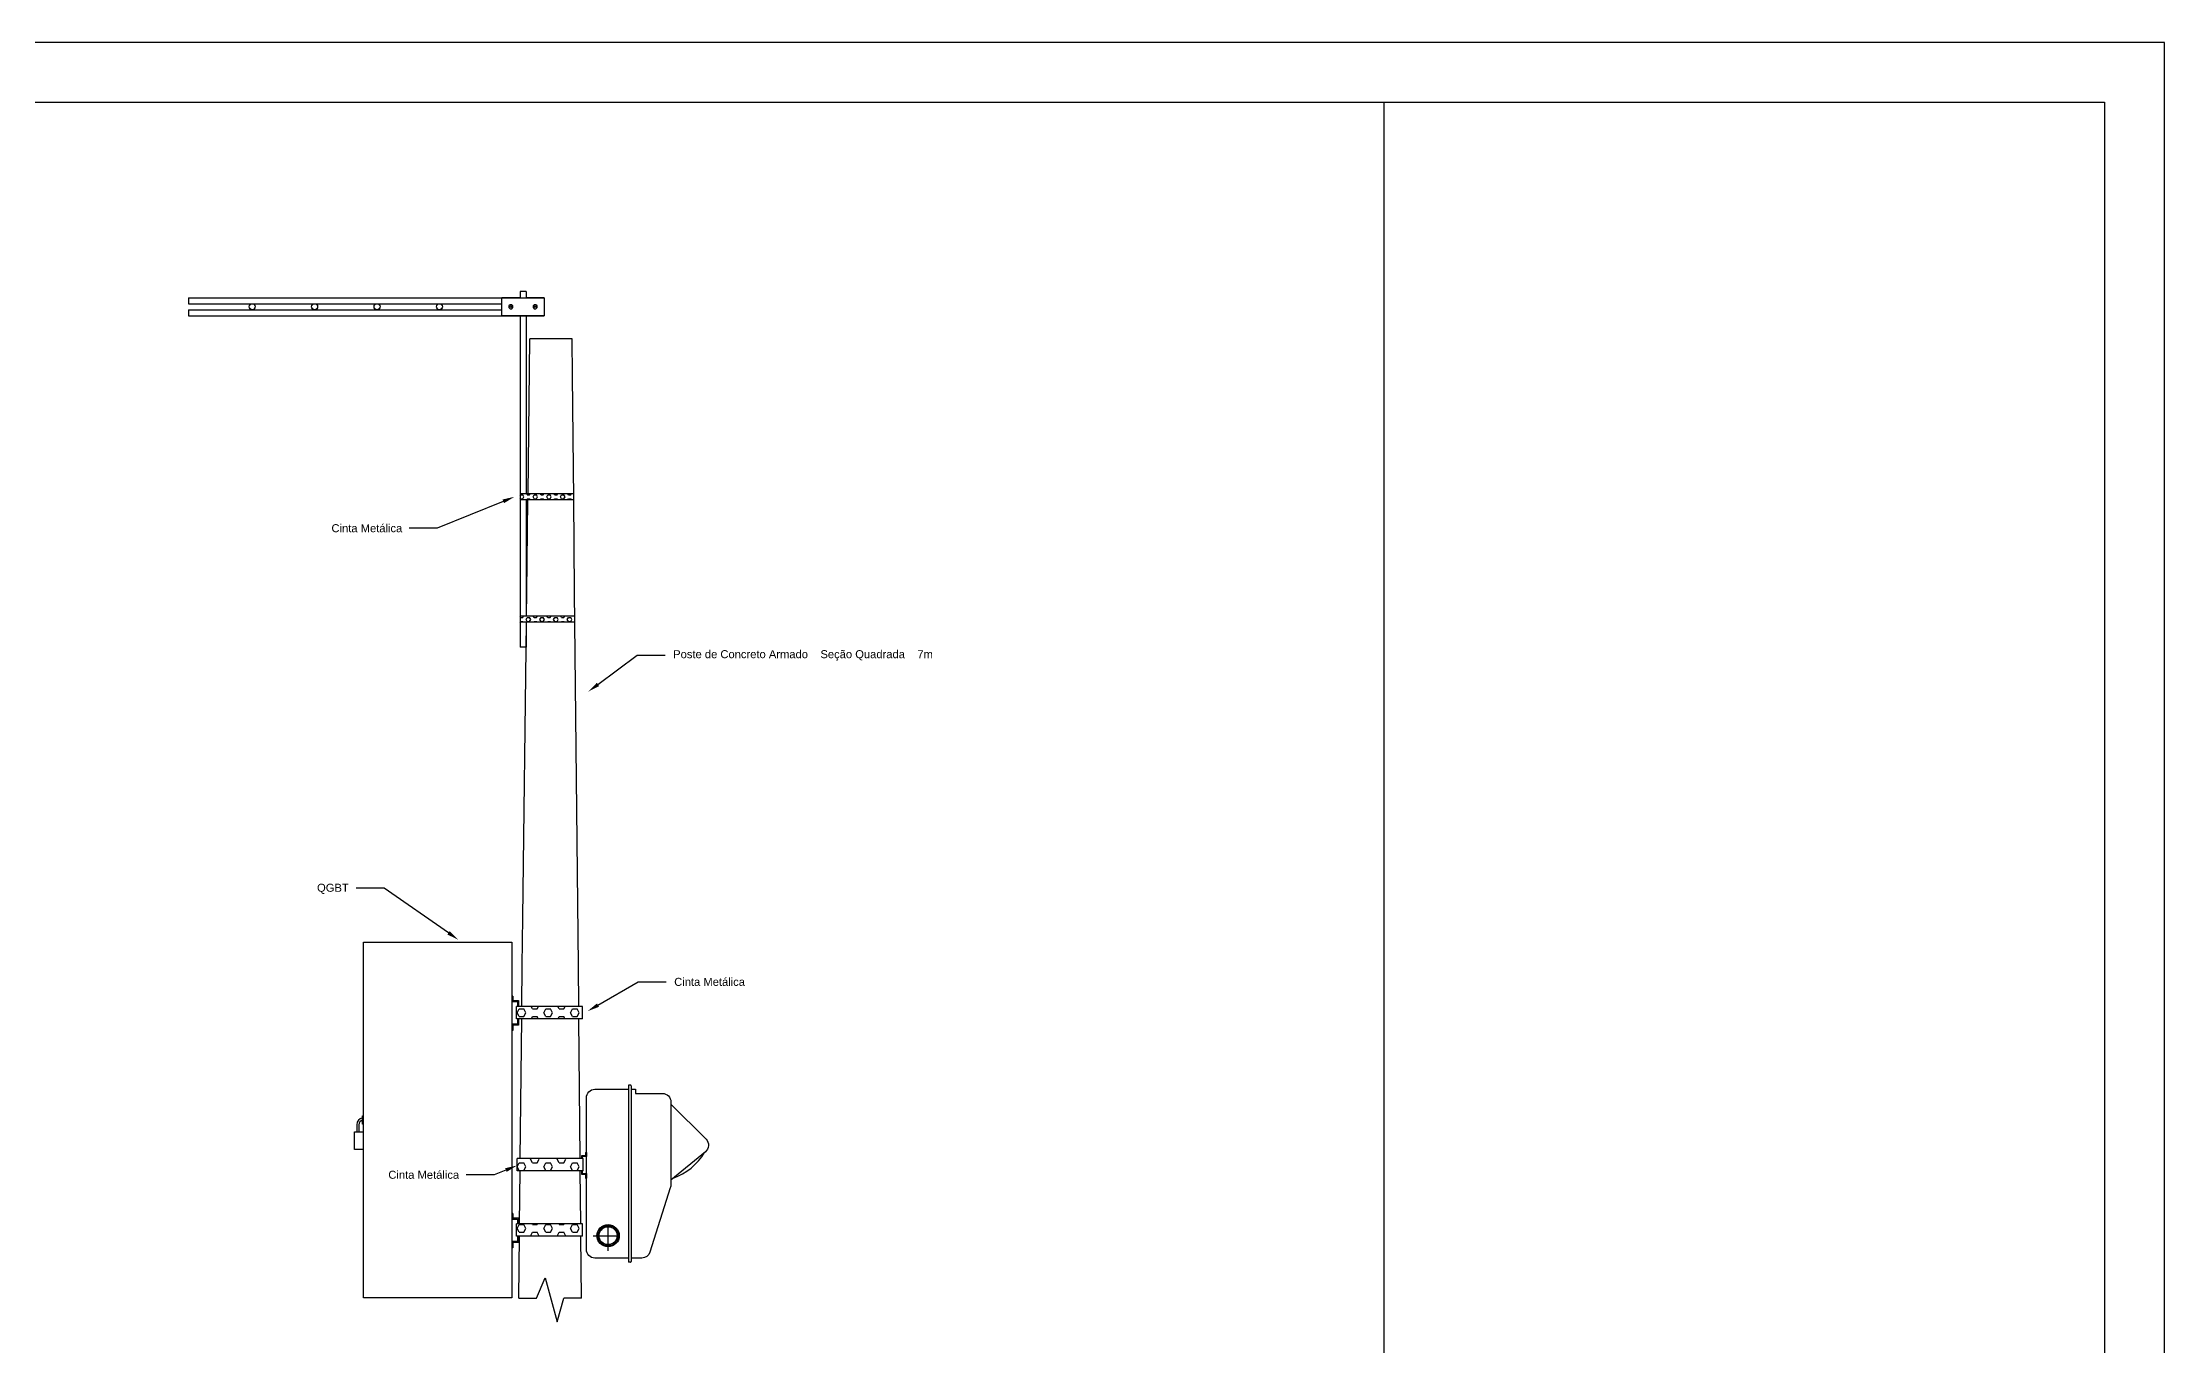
# Model space of a CAD drawing. Header units: millimetres. Extents: x 388 to 1228, y 36 to 630.
# Drawn here: x 698 to 1228, y 305 to 630 of the extents above; entities that cross this region are included whole.
import ezdxf
from ezdxf import colors
from ezdxf.entities.mleader import LeaderData, LeaderLine
from ezdxf.math import Vec2, Vec3

# ---------------------------------------------------------------- set-up
doc = ezdxf.new("R2010")
doc.units = ezdxf.units.MM
doc.linetypes.add('CENTER', pattern=[2, 1.25, -0.25, 0.25, -0.25])
doc.styles.add('Notes', font='arial.ttf', dxfattribs={"height": 3})

msp = doc.modelspace()

# ---------------------------------------------------------------- hatches: boundary and pattern name
h = msp.add_hatch()
h.set_pattern_fill('HEX', color=256, scale=0.18)
h.set_pattern_definition([(0, (-0.7436, 73.8136), (0, 0.989867), [0.5715, -1.143]), (120, (-0.7436, 73.8136), (-0.85725, -0.4949335), [0.5715, -1.143]), (60, (-0.1721, 73.8136), (-0.85725, 0.4949335), [0.5715, -1.143])])
h.paths.add_polyline_path([(830.389, 517.521), (816.975, 517.521), (816.975, 516.021), (830.404, 516.021)])
h.paths.add_polyline_path([(830.677, 486.99), (816.975, 486.99), (816.975, 485.49), (830.691, 485.49)])
h = msp.add_hatch()
h.set_pattern_fill('HEX', color=256, scale=0.35)
h.paths.add_polyline_path([(832.545, 389.382), (816.051, 389.382), (816.051, 386.346), (832.545, 386.346)])
h.paths.add_polyline_path([(832.545, 335.051), (816.051, 335.051), (816.051, 332.015), (832.545, 332.015)])
h.paths.add_polyline_path([(832.711, 351.378), (816.217, 351.378), (816.217, 348.341), (832.711, 348.341)])

# ---------------------------------------------------------------- linework, layer by layer
msp.add_line((1032.948, 135.127), (1032.948, 615.405))
at = {"linetype": 'Continuous'}
for p, q in [((816.975, 568.103), (816.975, 566.551)), ((818.475, 568.103), (816.975, 568.103)), ((818.475, 568.103), (818.475, 566.551)), ((734.136, 566.551), (823.012, 566.551)), ((734.136, 566.551), (734.136, 565.051)), ((734.136, 565.051), (812.437, 565.051)), ((734.136, 563.551), (812.437, 563.551)), ((734.136, 563.551), (734.136, 562.051)), ((812.437, 562.051), (812.437, 566.551)), ((816.975, 566.551), (812.437, 566.551)), ((814.506, 564.801), (814.206, 564.501)), ((814.206, 564.101), (814.506, 563.801)), ((815.206, 564.501), (814.906, 564.801)), ((814.906, 563.801), (815.206, 564.101)), ((823.012, 566.551), (818.475, 566.551)), ((820.543, 564.801), (820.243, 564.501)), ((820.243, 564.101), (820.543, 563.801)), ((821.243, 564.501), (820.943, 564.801)), ((820.943, 563.801), (821.243, 564.101)), ((823.012, 566.551), (823.012, 565.051)), ((823.012, 566.551), (823.012, 562.051)), ((823.012, 563.551), (823.012, 562.051)), ((734.136, 562.051), (823.012, 562.051)), ((823.012, 562.051), (812.437, 562.051)), ((816.975, 562.051), (816.975, 479.226)), ((818.475, 562.051), (816.975, 562.051)), ((818.475, 562.051), (818.475, 517.521)), ((818.964, 517.521), (819.459, 556.242)), ((829.966, 556.242), (819.459, 556.242)), ((830.063, 546.901), (829.966, 556.242)), ((830.379, 516.37), (830.063, 546.901)), ((830.389, 517.521), (816.975, 517.521)), ((830.404, 516.021), (816.975, 516.021)), ((818.475, 516.021), (818.475, 486.99)), ((818.65, 492.919), (818.945, 516.021)), ((830.622, 492.919), (830.379, 516.37)), ((818.574, 486.99), (818.65, 492.919)), ((831.186, 438.587), (830.622, 492.919)), ((830.677, 486.99), (816.975, 486.99)), ((830.691, 485.49), (816.975, 485.49)), ((817.67, 411.677), (818.555, 485.49)), ((818.475, 485.49), (818.475, 479.226)), ((818.475, 479.226), (816.975, 479.226)), ((831.546, 399.623), (831.186, 438.587)), ((817.542, 399.623), (817.67, 411.677)), ((817.436, 389.382), (817.542, 399.623)), ((831.64, 389.382), (831.546, 399.623)), ((814.897, 392.027), (814.897, 390.62)), ((815.178, 392.027), (814.897, 392.027)), ((814.897, 390.62), (816.303, 390.62)), ((815.178, 392.027), (815.178, 390.902)), ((815.178, 390.902), (816.585, 390.902)), ((832.545, 389.382), (816.051, 389.382)), ((816.051, 386.346), (816.051, 389.382)), ((816.303, 390.62), (816.303, 389.382)), ((816.585, 390.902), (816.585, 389.382)), ((816.585, 390.342), (816.585, 389.382)), ((832.545, 386.346), (832.545, 389.382)), ((816.303, 384.995), (814.897, 384.995)), ((814.897, 384.995), (814.897, 383.403)), ((815.178, 383.403), (814.897, 383.403)), ((816.585, 384.714), (815.178, 384.714)), ((815.178, 384.714), (815.178, 383.403)), ((832.545, 386.346), (816.051, 386.346)), ((816.303, 386.346), (816.303, 384.995)), ((816.585, 386.346), (816.585, 385.274)), ((816.585, 386.346), (816.585, 384.714)), ((817.045, 351.378), (817.405, 386.346)), ((831.985, 351.378), (831.667, 386.346)), ((844.115, 369.771), (844.115, 325.475)), ((844.537, 369.771), (844.115, 369.771)), ((844.748, 369.561), (844.748, 325.686)), ((844.748, 368.717), (845.802, 368.717)), ((845.802, 368.717), (845.802, 367.662)), ((777.884, 360.016), (777.884, 362.065)), ((776.162, 359.852), (776.162, 358.112)), ((776.695, 359.852), (776.695, 358.112)), ((832.711, 351.378), (816.217, 351.378)), ((816.217, 348.341), (816.217, 351.378)), ((833.357, 352.107), (832.302, 352.107)), ((832.302, 352.107), (832.302, 351.378)), ((833.568, 351.896), (832.513, 351.896)), ((832.513, 351.896), (832.513, 351.378)), ((832.711, 348.341), (832.711, 351.378)), ((833.357, 352.951), (833.357, 352.107)), ((833.357, 352.951), (833.568, 352.951)), ((833.568, 352.951), (833.568, 351.896)), ((832.711, 348.341), (816.217, 348.341)), ((816.878, 335.051), (817.014, 348.341)), ((832.134, 335.051), (832.013, 348.341)), ((832.302, 348.341), (832.302, 347.467)), ((832.302, 347.467), (833.357, 347.467)), ((832.513, 348.341), (832.513, 347.678)), ((832.513, 347.678), (833.568, 347.678)), ((833.357, 347.467), (833.357, 346.483)), ((833.357, 346.483), (833.568, 346.483)), ((833.568, 347.678), (833.568, 346.483)), ((814.897, 337.695), (814.897, 336.289)), ((815.178, 337.695), (814.897, 337.695)), ((814.897, 336.289), (816.303, 336.289)), ((815.178, 337.695), (815.178, 336.57)), ((815.178, 336.57), (816.585, 336.57)), ((832.545, 335.051), (816.051, 335.051)), ((816.051, 332.015), (816.051, 335.051)), ((816.303, 336.289), (816.303, 335.051)), ((816.585, 336.57), (816.585, 335.051)), ((816.585, 336.011), (816.585, 335.051)), ((832.545, 332.015), (832.545, 335.051)), ((816.303, 330.664), (814.897, 330.664)), ((814.897, 330.664), (814.897, 329.072)), ((815.178, 329.072), (814.897, 329.072)), ((816.585, 330.383), (815.178, 330.383)), ((815.178, 330.383), (815.178, 329.072)), ((832.545, 332.015), (816.051, 332.015)), ((816.303, 332.015), (816.303, 330.664)), ((816.585, 332.015), (816.585, 330.942)), ((816.585, 332.015), (816.585, 330.383)), ((816.687, 316.551), (816.846, 332.015)), ((832.302, 316.551), (832.162, 332.015)), ((844.537, 325.475), (844.115, 325.475)), ((821.107, 316.551), (823.274, 321.581)), ((823.274, 321.581), (826.262, 310.606)), ((816.687, 316.551), (821.107, 316.551)), ((826.262, 310.606), (827.945, 316.546)), ((832.302, 316.551), (827.945, 316.546))]:
    msp.add_line(p, q, dxfattribs=at)
at = {"linetype": 'CENTER', "ltscale": 5}
for p, q in [((838.976, 328.378), (838.976, 335.878)), ((835.226, 332.128), (842.726, 332.128))]:
    msp.add_line(p, q, dxfattribs=at)
for points in [[(387.948, 36.405), (1227.948, 36.405), (1227.948, 630.344), (387.948, 630.344)], [(437.948, 615.405), (1212.948, 615.405), (1212.948, 51.405), (437.948, 51.405)]]:
    msp.add_lwpolyline(points, close=True)
at = {"linetype": 'Continuous'}
for points in [[(814.206, 564.501), (814.206, 564.101)], [(814.906, 564.801), (814.506, 564.801)], [(814.506, 563.801), (814.906, 563.801)], [(815.206, 564.101), (815.206, 564.501)], [(820.243, 564.501), (820.243, 564.101)], [(820.943, 564.801), (820.543, 564.801)], [(820.543, 563.801), (820.943, 563.801)], [(821.243, 564.101), (821.243, 564.501)], [(814.897, 353.631), (814.897, 316.602), (777.884, 316.602), (777.884, 405.478), (814.897, 405.478), (814.897, 353.631)], [(844.748, 368.717), (845.802, 368.717)], [(777.884, 360.016), (777.63, 360.016), (777.63, 362.065), (777.884, 362.065)], [(777.884, 353.631), (775.583, 353.631), (775.583, 358.112), (777.884, 358.112)], [(847.279, 326.529), (844.748, 326.529)]]:
    msp.add_lwpolyline(points, dxfattribs=at)
for points in [[(844.115, 326.529), (835.677, 326.529, -0.4142136), (833.568, 328.639), (833.568, 366.607, -0.4142136), (835.677, 368.717), (844.115, 368.717)], [(845.802, 367.662), (852.552, 367.662, -0.4142136), (854.662, 365.553), (854.662, 344.876, -0.0979633), (854.503, 344.073), (849.432, 328.004, -0.3272633), (847.42, 326.529), (844.748, 326.529)], [(854.662, 365.025), (863.454, 356.233, -0.4436998), (863.299, 353.108), (854.662, 346.041)]]:
    msp.add_lwpolyline(points, format="xyb", dxfattribs=at)
for centre, radius in [((750.037, 564.301), 0.75), ((765.637, 564.301), 0.75), ((781.237, 564.301), 0.75), ((796.837, 564.301), 0.75), ((814.706, 564.301), 0.219), ((820.743, 564.301), 0.219), ((838.976, 332.128), 2.788), ((838.976, 332.128), 2.529), ((838.976, 332.128), 2.242)]:
    msp.add_circle(centre, radius, dxfattribs=at)
for centre, radius, start, end in [((844.537, 369.561), 0.211, 0, 90), ((777.884, 359.852), 1.722, 98.46306, 180), ((777.884, 359.852), 1.189, 102.30979, 180), ((849.962, 360.951), 15.387, 289.91051, 328.67467), ((844.537, 325.686), 0.211, 270, 0)]:
    msp.add_arc(centre, radius, start, end, dxfattribs=at)

# ---------------------------------------------------------------- leaders
ml = msp.add_multileader_mtext('Standard', dxfattribs=at)
ml.set_content('Cinta Metálica', color=256, style='Notes')
ml.set_leader_properties()
ml.build(insert=Vec2(0, 0))
ml.multileader.update_dxf_attribs({"dogleg_length": 7, "arrow_head_size": 3})
ctx = ml.context
ctx.base_point, ctx.char_height, ctx.arrow_head_size, ctx.plane_origin = Vec3(767.853, 508.925), 2, 3, Vec3(813.207, 517.456)
notes = []
notes.append((ctx, [(0, (1, 1, 0), (796.298, 508.925), (-1, 0), 7, [(0, [(815.565, 516.79)], 0, [])])]))
ctx.mtext.insert, ctx.mtext.flow_direction = Vec3(769.853, 509.942), 5
ml = msp.add_multileader_mtext('Standard', dxfattribs=at)
ml.set_content('Poste de Concreto Armado    Seção Quadrada    7m', color=256, style='Notes')
ml.set_leader_properties()
ml.build(insert=Vec2(0, 0))
ml.multileader.update_dxf_attribs({"dogleg_length": 7, "arrow_head_size": 3})
ctx = ml.context
ctx.base_point, ctx.char_height, ctx.arrow_head_size, ctx.plane_origin = Vec3(853.24, 477.182), 2, 3, Vec3(834.038, 468.104)
notes.append((ctx, [(0, (1, 1, 0), (846.24, 477.182), (1, 0), 7, [(0, [(834.038, 468.104)], 0, [])])]))
ctx.mtext.insert, ctx.mtext.flow_direction = Vec3(855.24, 478.455), 5
ml = msp.add_multileader_mtext('Standard', dxfattribs=at)
ml.set_content('QGBT', color=256, style='Notes')
ml.set_leader_properties()
ml.build(insert=Vec2(0, 0))
ml.multileader.update_dxf_attribs({"dogleg_length": 7, "arrow_head_size": 3})
ctx = ml.context
ctx.base_point, ctx.char_height, ctx.arrow_head_size, ctx.plane_origin = Vec3(764.251, 419.006), 2, 3, Vec3(748.812, 404.056)
notes.append((ctx, [(1, (1, 1, 0), (782.992, 419.006), (-1, 0), 7, [(0, [(801.554, 406.086)], 0, [])])]))
ctx.mtext.insert, ctx.mtext.flow_direction = Vec3(766.251, 420.084), 5
ml = msp.add_multileader_mtext('Standard', dxfattribs=at)
ml.set_content('Cinta Metálica', color=256, style='Notes')
ml.set_leader_properties()
ml.build(insert=Vec2(0, 0))
ml.multileader.update_dxf_attribs({"dogleg_length": 7, "arrow_head_size": 3})
ctx = ml.context
ctx.base_point, ctx.char_height, ctx.arrow_head_size, ctx.plane_origin = Vec3(853.497, 395.546), 2, 3, Vec3(939.855, 401.056)
notes.append((ctx, [(1, (1, 1, 0), (846.497, 395.546), (1, 0), 7, [(0, [(833.849, 388.239)], 0, [])])]))
ctx.mtext.insert, ctx.mtext.flow_direction = Vec3(855.497, 396.563), 5
ml = msp.add_multileader_mtext('Standard', dxfattribs=at)
ml.set_content('Cinta Metálica', color=256, style='Notes')
ml.set_leader_properties()
ml.build(insert=Vec2(0, 0))
ml.multileader.update_dxf_attribs({"dogleg_length": 7, "arrow_head_size": 3})
ctx = ml.context
ctx.base_point, ctx.char_height, ctx.arrow_head_size, ctx.plane_origin = Vec3(782.058, 347.334), 2, 3, Vec3(813.948, 349.665)
notes.append((ctx, [(0, (1, 1, 0), (810.503, 347.334), (-1, 0), 7, [(0, [(816.217, 349.665)], 0, [])])]))
ctx.mtext.insert, ctx.mtext.flow_direction = Vec3(784.058, 348.351), 5
for ctx, leaders in notes:
    for number, flags, end, landing, length, lines in leaders:
        leader = LeaderData()
        leader.index, (leader.has_last_leader_line, leader.has_dogleg_vector, leader.attachment_direction) = number, flags
        leader.last_leader_point, leader.dogleg_vector, leader.dogleg_length = Vec3(end), Vec3(landing), length
        for number, points, colour, breaks in lines:
            line = LeaderLine()
            line.index, line.vertices, line.color, line.breaks = number, Vec3.list(points), colors.encode_raw_color(colour), breaks
            leader.lines.append(line)
        ctx.leaders.append(leader)

doc.saveas('drawing.dxf')
